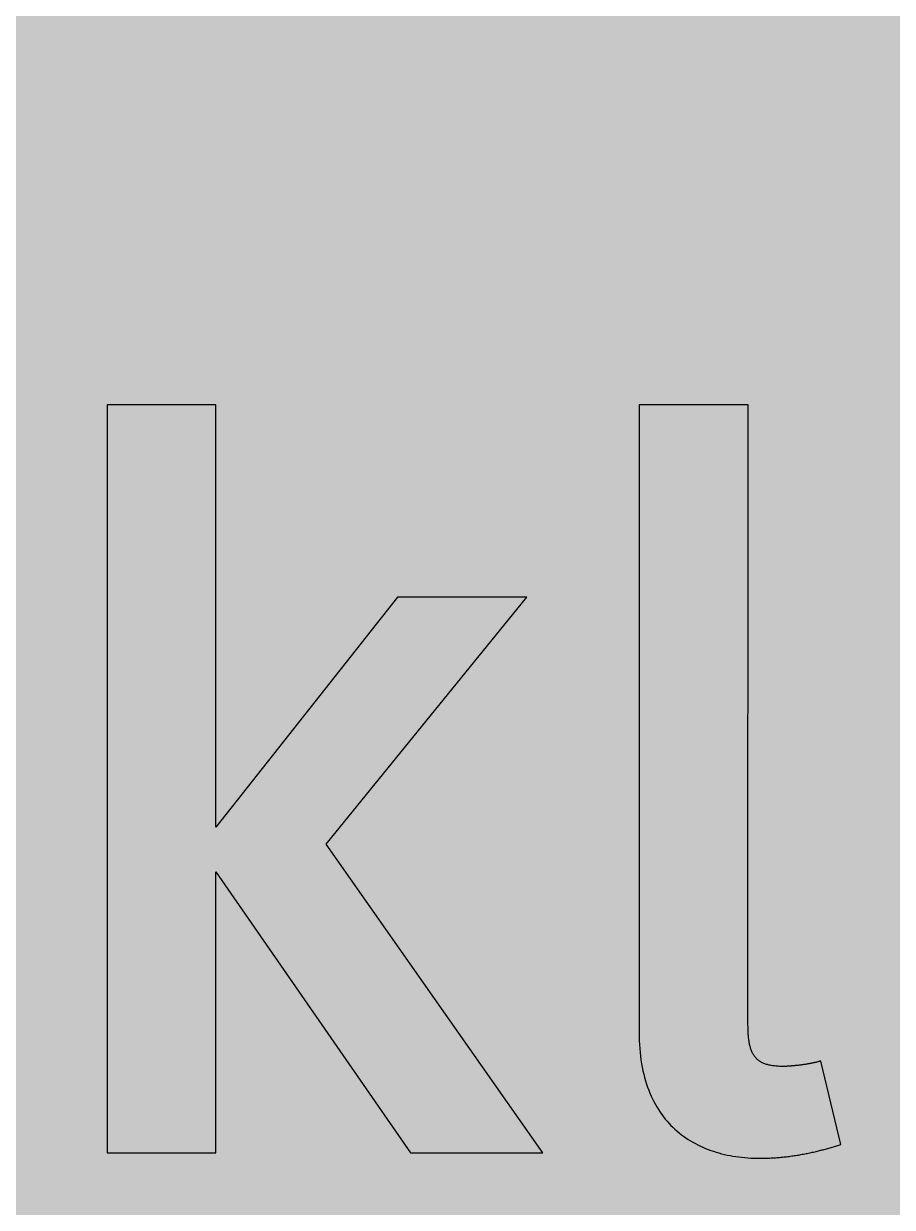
# Model space of a CAD drawing. Header units: millimetres. Extents: x 0 to 212, y 0 to 159.
# Drawn here: x 69.5 to 101.06, y 65.81 to 108.8 of the extents above; entities that cross this region are included whole.
import ezdxf

# ---------------------------------------------------------------- set-up
doc = ezdxf.new("R2010")
doc.units = ezdxf.units.MM

msp = doc.modelspace()

# ---------------------------------------------------------------- hatches: boundary and pattern name
for color, points in [(254, [(14.1633, 0.0536), (13.9878, 0.0533), (13.8125, 0.0559), (13.6373, 0.061), (13.462, 0.0686), (13.2893, 0.0787), (13.114, 0.0914), (12.9413, 0.1041), (12.7686, 0.1219), (12.5959, 0.1397), (12.4231, 0.16), (12.2504, 0.1829), (12.0777, 0.2057), (11.9075, 0.2337), (11.7373, 0.2616), (11.5672, 0.2921), (11.397, 0.3251), (11.2268, 0.3607), (11.0592, 0.3988), (10.8915, 0.4369), (10.7239, 0.4775), (10.5562, 0.5207), (10.3886, 0.5664), (10.2235, 0.6121), (10.0584, 0.6629), (9.8933, 0.7137), (9.7307, 0.7671), (9.5682, 0.8204), (9.4056, 0.8788), (9.2431, 0.9373), (9.083, 0.9982), (8.923, 1.0617), (8.763, 1.1252), (8.6055, 1.1938), (8.4455, 1.2624), (8.2906, 1.331), (8.1331, 1.4046), (7.9781, 1.4783), (7.8232, 1.5545), (7.6708, 1.6332), (7.5184, 1.7145), (7.366, 1.7958), (7.2161, 1.8796), (7.0663, 1.966), (6.919, 2.0523), (6.7716, 2.1438), (6.6243, 2.2352), (6.4795, 2.3266), (6.3348, 2.4232), (6.19, 2.5197), (6.0477, 2.6187), (5.908, 2.7178), (5.7683, 2.8194), (5.6286, 2.9235), (5.4915, 3.0302), (5.3543, 3.1369), (5.2197, 3.2461), (5.0851, 3.3579), (4.953, 3.4722), (4.8209, 3.5865), (4.6914, 3.7033), (4.5644, 3.8202), (4.4348, 3.9395), (4.3104, 4.0615), (4.1859, 4.1859), (4.0615, 4.3104), (3.9395, 4.4348), (3.8202, 4.5618), (3.7033, 4.6914), (3.5865, 4.8209), (3.4722, 4.953), (3.3579, 5.0851), (3.2487, 5.2197), (3.1369, 5.3543), (3.0302, 5.4915), (2.9235, 5.6286), (2.8194, 5.7683), (2.7178, 5.908), (2.6187, 6.0477), (2.5197, 6.19), (2.4232, 6.3348), (2.3266, 6.477), (2.2352, 6.6243), (2.1438, 6.7691), (2.0523, 6.919), (1.966, 7.0663), (1.8796, 7.2161), (1.7958, 7.366), (1.7145, 7.5184), (1.6332, 7.6708), (1.5545, 7.8232), (1.4783, 7.9781), (1.4046, 8.1331), (1.331, 8.2906), (1.2598, 8.4455), (1.1913, 8.603), (1.1252, 8.763), (1.0592, 8.923), (0.9982, 9.083), (0.9373, 9.2431), (0.8763, 9.4056), (0.8204, 9.5682), (0.7645, 9.7307), (0.7112, 9.8933), (0.6604, 10.0584), (0.6121, 10.2235), (0.5639, 10.3911), (0.5207, 10.5562), (0.4775, 10.7239), (0.4343, 10.8915), (0.3962, 11.0592), (0.3607, 11.2268), (0.3251, 11.397), (0.2921, 11.5672), (0.2616, 11.7373), (0.2311, 11.9075), (0.2057, 12.0802), (0.1803, 12.2504), (0.1575, 12.4231), (0.1372, 12.5959), (0.1194, 12.7686), (0.1041, 12.9413), (0.0889, 13.1166), (0.0787, 13.2893), (0.0686, 13.4645), (0.061, 13.6373), (0.0559, 13.8125), (0.0508, 13.9878), (0.0508, 14.163), (0.0522, 144.6925), (0.0508, 144.8664), (0.0559, 145.0416), (0.061, 145.2169), (0.0686, 145.3896), (0.0787, 145.5649), (0.0889, 145.7376), (0.1041, 145.9128), (0.1194, 146.0856), (0.1372, 146.2583), (0.1575, 146.431), (0.1803, 146.6037), (0.2057, 146.7739), (0.2311, 146.9466), (0.2616, 147.1168), (0.2921, 147.287), (0.3251, 147.4572), (0.3607, 147.6248), (0.3962, 147.795), (0.4343, 147.9626), (0.4775, 148.1303), (0.5207, 148.2979), (0.5639, 148.463), (0.6121, 148.6281), (0.6604, 148.7932), (0.7112, 148.9583), (0.7645, 149.1234), (0.8204, 149.286), (0.8763, 149.4485), (0.9373, 149.6111), (0.9982, 149.7711), (1.0592, 149.9311), (1.1252, 150.0911), (1.1913, 150.2486), (1.2598, 150.4061), (1.331, 150.5636), (1.4046, 150.7185), (1.4783, 150.876), (1.5545, 151.0284), (1.6332, 151.1833), (1.7145, 151.3357), (1.7958, 151.4856), (1.8796, 151.638), (1.966, 151.7879), (2.0523, 151.9352), (2.1438, 152.0825), (2.2352, 152.2298), (2.3266, 152.3746), (2.4232, 152.5194), (2.5197, 152.6616), (2.6187, 152.8039), (2.7178, 152.9461), (2.8194, 153.0858), (2.9235, 153.2255), (3.0302, 153.3627), (3.1369, 153.4973), (3.2487, 153.6344), (3.3579, 153.7665), (3.4722, 153.8986), (3.5865, 154.0307), (3.7033, 154.1602), (3.8202, 154.2898), (3.9395, 154.4168), (4.0615, 154.5438), (4.1859, 154.6682), (4.3104, 154.7901), (4.4348, 154.9121), (4.5644, 155.034), (4.6914, 155.1508), (4.8209, 155.2677), (4.953, 155.382), (5.0851, 155.4937), (5.2197, 155.6055), (5.3543, 155.7147), (5.4915, 155.8239), (5.6286, 155.9281), (5.7683, 156.0322), (5.908, 156.1338), (6.0477, 156.2354), (6.19, 156.3345), (6.3348, 156.431), (6.4795, 156.525), (6.6243, 156.6189), (6.7716, 156.7104), (6.919, 156.7993), (7.0663, 156.8882), (7.2161, 156.9745), (7.366, 157.0584), (7.5184, 157.1396), (7.6708, 157.2209), (7.8232, 157.2971), (7.9781, 157.3733), (8.1331, 157.4495), (8.2906, 157.5206), (8.4455, 157.5918), (8.6055, 157.6603), (8.763, 157.7289), (8.923, 157.7924), (9.083, 157.8559), (9.2431, 157.9169), (9.4056, 157.9753), (9.5682, 158.0337), (9.7307, 158.0871), (9.8933, 158.1404), (10.0584, 158.1912), (10.2235, 158.242), (10.3886, 158.2877), (10.5562, 158.3334), (10.7239, 158.3766), (10.8915, 158.4173), (11.0592, 158.4579), (11.2268, 158.4935), (11.397, 158.529), (11.5672, 158.562), (11.7373, 158.5925), (11.9075, 158.6205), (12.0777, 158.6484), (12.2504, 158.6713), (12.4231, 158.6941), (12.5959, 158.7144), (12.7686, 158.7322), (12.9413, 158.75), (13.114, 158.7627), (13.2893, 158.7754), (13.462, 158.7856), (13.6373, 158.7932), (13.8125, 158.7983), (13.9878, 158.8008), (14.163, 158.8033), (197.6078, 158.8036), (197.7822, 158.8008), (197.9574, 158.7983), (198.1327, 158.7932), (198.3054, 158.7856), (198.4807, 158.7754), (198.6534, 158.7627), (198.8287, 158.75), (199.0014, 158.7322), (199.1741, 158.7144), (199.3468, 158.6941), (199.5195, 158.6713), (199.6897, 158.6484), (199.8624, 158.6205), (200.0326, 158.5925), (200.2028, 158.562), (200.373, 158.529), (200.5432, 158.4935), (200.7108, 158.4579), (200.8784, 158.4173), (201.0461, 158.3766), (201.2137, 158.3334), (201.3788, 158.2877), (201.5465, 158.242), (201.7116, 158.1912), (201.8767, 158.1404), (202.0392, 158.0871), (202.2018, 158.0337), (202.3643, 157.9753), (202.5269, 157.9169), (202.6869, 157.8559), (202.8469, 157.7924), (203.007, 157.7289), (203.167, 157.6603), (203.3245, 157.5918), (203.4794, 157.5206), (203.6369, 157.4495), (203.7918, 157.3733), (203.9468, 157.2971), (204.0992, 157.2209), (204.2516, 157.1396), (204.404, 157.0584), (204.5538, 156.9745), (204.7037, 156.8882), (204.8535, 156.7993), (205.0009, 156.7104), (205.1456, 156.6189), (205.293, 156.525), (205.4352, 156.431), (205.58, 156.3345), (205.7222, 156.2354), (205.8619, 156.1338), (206.0016, 156.0322), (206.1413, 155.9281), (206.2785, 155.8239), (206.4156, 155.7147), (206.5503, 155.6055), (206.6849, 155.4937), (206.817, 155.382), (206.949, 155.2677), (207.0786, 155.1508), (207.2081, 155.034), (207.3351, 154.9121), (207.4596, 154.7901), (207.584, 154.6682), (207.7085, 154.5438), (207.8304, 154.4168), (207.9498, 154.2898), (208.0666, 154.1602), (208.1835, 154.0307), (208.2978, 153.8986), (208.4121, 153.7665), (208.5238, 153.6344), (208.6331, 153.4973), (208.7397, 153.3627), (208.8464, 153.2255), (208.9506, 153.0858), (209.0522, 152.9461), (209.1512, 152.8039), (209.2503, 152.6616), (209.3468, 152.5194), (209.4433, 152.3746), (209.5348, 152.2298), (209.6262, 152.0825), (209.7176, 151.9352), (209.804, 151.7879), (209.8904, 151.638), (209.9742, 151.4856), (210.0555, 151.3357), (210.1367, 151.1833), (210.2155, 151.0284), (210.2917, 150.876), (210.3653, 150.7185), (210.439, 150.5636), (210.5076, 150.4061), (210.5762, 150.2486), (210.6447, 150.0911), (210.7082, 149.9311), (210.7717, 149.7711), (210.8327, 149.6111), (210.8911, 149.4485), (210.9495, 149.286), (211.0029, 149.1234), (211.0562, 148.9583), (211.107, 148.7932), (211.1578, 148.6281), (211.2035, 148.463), (211.2493, 148.2979), (211.2924, 148.1303), (211.3331, 147.9626), (211.3712, 147.795), (211.4093, 147.6248), (211.4448, 147.4572), (211.4779, 147.287), (211.5083, 147.1168), (211.5363, 146.9466), (211.5642, 146.7739), (211.5871, 146.6037), (211.6099, 146.431), (211.6303, 146.2583), (211.648, 146.0856), (211.6658, 145.9128), (211.6785, 145.7376), (211.6912, 145.5649), (211.7014, 145.3896), (211.709, 145.2169), (211.7141, 145.0416), (211.7166, 144.8664), (211.7166, 144.6911), (211.7189, 14.1647), (211.7166, 13.9878), (211.7141, 13.8125), (211.709, 13.6373), (211.7014, 13.4645), (211.6912, 13.2893), (211.6785, 13.1166), (211.6658, 12.9413), (211.648, 12.7686), (211.6303, 12.5959), (211.6099, 12.4231), (211.5871, 12.2504), (211.5642, 12.0802), (211.5363, 11.9075), (211.5083, 11.7373), (211.4779, 11.5672), (211.4448, 11.397), (211.4093, 11.2268), (211.3712, 11.0592), (211.3331, 10.8915), (211.2924, 10.7239), (211.2493, 10.5562), (211.2035, 10.3911), (211.1578, 10.2235), (211.107, 10.0584), (211.0562, 9.8933), (211.0029, 9.7307), (210.9495, 9.5682), (210.8911, 9.4056), (210.8327, 9.2431), (210.7717, 9.083), (210.7082, 8.923), (210.6447, 8.763), (210.5762, 8.603), (210.5076, 8.4455), (210.439, 8.2906), (210.3653, 8.1331), (210.2917, 7.9781), (210.2155, 7.8232), (210.1367, 7.6708), (210.0555, 7.5184), (209.9742, 7.366), (209.8904, 7.2161), (209.804, 7.0663), (209.7176, 6.919), (209.6262, 6.7691), (209.5348, 6.6243), (209.4433, 6.477), (209.3468, 6.3348), (209.2503, 6.19), (209.1512, 6.0477), (209.0522, 5.908), (208.9506, 5.7683), (208.8464, 5.6286), (208.7397, 5.4915), (208.6331, 5.3543), (208.5238, 5.2197), (208.4121, 5.0851), (208.2978, 4.953), (208.1835, 4.8209), (208.0666, 4.6914), (207.9498, 4.5618), (207.8304, 4.4348), (207.7085, 4.3104), (207.584, 4.1859), (207.4596, 4.0615), (207.3351, 3.9395), (207.2081, 3.8202), (207.0786, 3.7033), (206.949, 3.5865), (206.817, 3.4722), (206.6849, 3.3579), (206.5503, 3.2461), (206.4156, 3.1369), (206.2785, 3.0302), (206.1413, 2.9235), (206.0016, 2.8194), (205.8619, 2.7178), (205.7222, 2.6187), (205.58, 2.5197), (205.4352, 2.4232), (205.293, 2.3266), (205.1456, 2.2352), (205.0009, 2.1438), (204.8535, 2.0523), (204.7037, 1.966), (204.5538, 1.8796), (204.404, 1.7958), (204.2516, 1.7145), (204.0992, 1.6332), (203.9468, 1.5545), (203.7918, 1.4783), (203.6369, 1.4046), (203.4794, 1.331), (203.3245, 1.2624), (203.167, 1.1938), (203.007, 1.1252), (202.8469, 1.0617), (202.6869, 0.9982), (202.5269, 0.9373), (202.3643, 0.8788), (202.2018, 0.8204), (202.0392, 0.7671), (201.8767, 0.7137), (201.7116, 0.6629), (201.5465, 0.6121), (201.3788, 0.5664), (201.2137, 0.5207), (201.0461, 0.4775), (200.8784, 0.4369), (200.7108, 0.3988), (200.5432, 0.3607), (200.373, 0.3251), (200.2028, 0.2921), (200.0326, 0.2616), (199.8624, 0.2337), (199.6897, 0.2057), (199.5195, 0.1829), (199.3468, 0.16), (199.1741, 0.1397), (199.0014, 0.1219), (198.8287, 0.1041), (198.6534, 0.0914), (198.4807, 0.0787), (198.3054, 0.0686), (198.1327, 0.061), (197.9574, 0.0559), (197.7822, 0.0533), (197.6069, 0.0533)]), (59, [(76.4907, 67.7869), (76.4907, 77.9925), (83.5533, 67.7869), (88.3652, 67.7869), (80.4884, 79.0014), (87.7838, 87.9655), (83.0873, 87.9655), (76.4907, 79.6212), (76.4907, 94.9508), (72.5329, 94.9508), (72.5329, 67.7869)]), (59, [(98.4553, 71.1232), (98.4352, 71.1175), (98.4174, 71.1124), (98.3971, 71.1048), (98.3793, 71.0997), (98.359, 71.0946), (98.3386, 71.0895), (98.3183, 71.0844), (98.298, 71.0794), (98.2777, 71.0743), (98.2574, 71.0692), (98.2345, 71.0667), (98.2142, 71.0616), (98.1939, 71.0565), (98.171, 71.0514), (98.1481, 71.0463), (98.1278, 71.0438), (98.105, 71.0387), (98.0821, 71.0336), (98.0592, 71.0286), (98.0364, 71.026), (98.0135, 71.0209), (97.9907, 71.0184), (97.9678, 71.0133), (97.9449, 71.0082), (97.9221, 71.0057), (97.8992, 71.0006), (97.8764, 70.9981), (97.8535, 70.9955), (97.8306, 70.9905), (97.8078, 70.9879), (97.7824, 70.9854), (97.7595, 70.9803), (97.7367, 70.9778), (97.7138, 70.9752), (97.6909, 70.9727), (97.6681, 70.9701), (97.6452, 70.9651), (97.6224, 70.9625), (97.5995, 70.96), (97.5766, 70.9574), (97.5538, 70.9549), (97.5309, 70.9549), (97.5106, 70.9524), (97.4877, 70.9498), (97.4649, 70.9473), (97.4446, 70.9447), (97.4217, 70.9422), (97.4014, 70.9422), (97.3785, 70.9397), (97.3582, 70.9371), (97.3379, 70.9371), (97.3176, 70.9346), (97.2972, 70.9346), (97.2769, 70.932), (97.2566, 70.932), (97.2388, 70.932), (97.2185, 70.9295), (97.2007, 70.9295), (97.1829, 70.9295), (97.1626, 70.9295), (97.1474, 70.927), (97.1296, 70.927), (97.1118, 70.927), (97.094, 70.927), (97.0458, 70.927), (97.0001, 70.9295), (96.9543, 70.9295), (96.9086, 70.932), (96.8654, 70.9346), (96.8223, 70.9397), (96.7791, 70.9422), (96.7384, 70.9473), (96.7003, 70.9524), (96.6622, 70.96), (96.6241, 70.9676), (96.5886, 70.9752), (96.553, 70.9828), (96.52, 70.9905), (96.4844, 71.0006), (96.454, 71.0108), (96.4209, 71.0235), (96.393, 71.0362), (96.3625, 71.0463), (96.3346, 71.0616), (96.3066, 71.0743), (96.2812, 71.0895), (96.2558, 71.1048), (96.2304, 71.1225), (96.205, 71.1403), (96.1822, 71.1581), (96.1619, 71.1759), (96.139, 71.1962), (96.1187, 71.2165), (96.0984, 71.2368), (96.0806, 71.2597), (96.0628, 71.2826), (96.045, 71.3054), (96.0272, 71.3308), (96.012, 71.3562), (95.9968, 71.3816), (95.9841, 71.4096), (95.9688, 71.435), (95.9561, 71.4654), (95.9434, 71.4934), (95.9333, 71.5239), (95.9206, 71.5569), (95.9104, 71.5874), (95.9002, 71.6204), (95.8926, 71.6559), (95.8825, 71.6915), (95.8748, 71.7271), (95.8672, 71.7626), (95.8596, 71.8007), (95.8545, 71.8388), (95.8494, 71.8795), (95.8444, 71.9201), (95.8393, 71.9607), (95.8342, 72.0039), (95.8317, 72.0471), (95.8266, 72.0903), (95.824, 72.136), (95.8215, 72.1817), (95.819, 72.23), (95.819, 72.2782), (95.8164, 72.3265), (95.8164, 72.3773), (95.8139, 72.4281), (95.8139, 72.4814), (95.8162, 94.9508), (91.8587, 94.9508), (91.8587, 72.1716), (91.8591, 72.0166), (91.8642, 71.8668), (91.8718, 71.7194), (91.882, 71.5747), (91.8947, 71.435), (91.9099, 71.2953), (91.9277, 71.1606), (91.948, 71.026), (91.9734, 70.8965), (91.9988, 70.7695), (92.0267, 70.645), (92.0598, 70.5231), (92.0928, 70.4037), (92.1283, 70.2869), (92.169, 70.1751), (92.2096, 70.0634), (92.2528, 69.9541), (92.2985, 69.85), (92.3468, 69.7459), (92.3976, 69.6468), (92.4509, 69.5477), (92.5043, 69.4538), (92.5627, 69.3623), (92.6211, 69.2709), (92.6821, 69.1845), (92.7456, 69.1007), (92.8091, 69.0169), (92.8751, 68.9381), (92.9437, 68.8619), (93.0148, 68.7857), (93.0885, 68.7146), (93.1621, 68.6435), (93.2383, 68.5775), (93.3145, 68.5114), (93.3958, 68.4479), (93.4745, 68.3895), (93.5584, 68.3311), (93.6422, 68.2752), (93.7285, 68.2219), (93.8149, 68.1711), (93.9038, 68.1228), (93.9927, 68.0745), (94.0841, 68.0314), (94.1756, 67.9882), (94.2696, 67.9501), (94.3635, 67.912), (94.4601, 67.8764), (94.5591, 67.8434), (94.6556, 67.8129), (94.7572, 67.7824), (94.8563, 67.757), (94.9579, 67.7316), (95.062, 67.7088), (95.1636, 67.6885), (95.2678, 67.6681), (95.3745, 67.6529), (95.4811, 67.6377), (95.5878, 67.625), (95.6945, 67.6148), (95.8037, 67.6072), (95.9129, 67.5996), (96.0222, 67.5945), (96.1314, 67.5919), (96.2431, 67.5919), (96.2939, 67.5919), (96.3473, 67.5919), (96.4006, 67.5919), (96.4514, 67.5945), (96.5048, 67.5945), (96.5556, 67.597), (96.6064, 67.5996), (96.6572, 67.6021), (96.7105, 67.6046), (96.7613, 67.6072), (96.8121, 67.6097), (96.8629, 67.6148), (96.9137, 67.6173), (96.962, 67.6224), (97.0128, 67.6275), (97.0636, 67.6326), (97.1118, 67.6377), (97.1626, 67.6427), (97.2109, 67.6478), (97.2591, 67.6529), (97.3099, 67.6605), (97.3582, 67.6656), (97.4065, 67.6732), (97.4547, 67.6783), (97.503, 67.6859), (97.5512, 67.6935), (97.597, 67.7012), (97.6452, 67.7088), (97.6935, 67.7164), (97.7392, 67.724), (97.7849, 67.7342), (97.8332, 67.7418), (97.8789, 67.7494), (97.9246, 67.7596), (97.9703, 67.7672), (98.0161, 67.7774), (98.0618, 67.7875), (98.1075, 67.7977), (98.1507, 67.8078), (98.1964, 67.8155), (98.2396, 67.8256), (98.2853, 67.8383), (98.3285, 67.8485), (98.3717, 67.8586), (98.4148, 67.8688), (98.458, 67.879), (98.5012, 67.8917), (98.5444, 67.9018), (98.5876, 67.9145), (98.6282, 67.9247), (98.6714, 67.9374), (98.712, 67.9475), (98.7552, 67.9602), (98.7958, 67.9729), (98.8365, 67.9831), (98.8771, 67.9958), (98.9178, 68.0085), (98.9559, 68.0212), (98.9965, 68.0339), (99.0371, 68.0441), (99.0752, 68.0568), (99.1133, 68.0695), (99.154, 68.0822), (99.1921, 68.0949)])]:
    msp.add_hatch(color=color).paths.add_polyline_path(points)

# ---------------------------------------------------------------- linework, layer by layer
at = {"color": 59}
for points in [[(76.4907, 67.7869), (76.4907, 77.9925), (83.5533, 67.7869), (88.3652, 67.7869), (80.4884, 79.0014), (87.7838, 87.9655), (83.0873, 87.9655), (76.4907, 79.6212), (76.4907, 94.9508), (72.5329, 94.9508), (72.5329, 67.7869), (76.4907, 67.7869)], [(98.4553, 71.1232), (98.4352, 71.1175), (98.4174, 71.1124), (98.3971, 71.1048), (98.3793, 71.0997), (98.359, 71.0946), (98.3386, 71.0895), (98.3183, 71.0844), (98.298, 71.0794), (98.2777, 71.0743), (98.2574, 71.0692), (98.2345, 71.0667), (98.2142, 71.0616), (98.1939, 71.0565), (98.171, 71.0514), (98.1481, 71.0463), (98.1278, 71.0438), (98.105, 71.0387), (98.0821, 71.0336), (98.0592, 71.0286), (98.0364, 71.026), (98.0135, 71.0209), (97.9907, 71.0184), (97.9678, 71.0133), (97.9449, 71.0082), (97.9221, 71.0057), (97.8992, 71.0006), (97.8764, 70.9981), (97.8535, 70.9955), (97.8306, 70.9905), (97.8078, 70.9879), (97.7824, 70.9854), (97.7595, 70.9803), (97.7367, 70.9778), (97.7138, 70.9752), (97.6909, 70.9727), (97.6681, 70.9701), (97.6452, 70.9651), (97.6224, 70.9625), (97.5995, 70.96), (97.5766, 70.9574), (97.5538, 70.9549), (97.5309, 70.9549), (97.5106, 70.9524), (97.4877, 70.9498), (97.4649, 70.9473), (97.4446, 70.9447), (97.4217, 70.9422), (97.4014, 70.9422), (97.3785, 70.9397), (97.3582, 70.9371), (97.3379, 70.9371), (97.3176, 70.9346), (97.2972, 70.9346), (97.2769, 70.932), (97.2566, 70.932), (97.2388, 70.932), (97.2185, 70.9295), (97.2007, 70.9295), (97.1829, 70.9295), (97.1626, 70.9295), (97.1474, 70.927), (97.1296, 70.927), (97.1118, 70.927), (97.094, 70.927), (97.0458, 70.927), (97.0001, 70.9295), (96.9543, 70.9295), (96.9086, 70.932), (96.8654, 70.9346), (96.8223, 70.9397), (96.7791, 70.9422), (96.7384, 70.9473), (96.7003, 70.9524), (96.6622, 70.96), (96.6241, 70.9676), (96.5886, 70.9752), (96.553, 70.9828), (96.52, 70.9905), (96.4844, 71.0006), (96.454, 71.0108), (96.4209, 71.0235), (96.393, 71.0362), (96.3625, 71.0463), (96.3346, 71.0616), (96.3066, 71.0743), (96.2812, 71.0895), (96.2558, 71.1048), (96.2304, 71.1225), (96.205, 71.1403), (96.1822, 71.1581), (96.1619, 71.1759), (96.139, 71.1962), (96.1187, 71.2165), (96.0984, 71.2368), (96.0806, 71.2597), (96.0628, 71.2826), (96.045, 71.3054), (96.0272, 71.3308), (96.012, 71.3562), (95.9968, 71.3816), (95.9841, 71.4096), (95.9688, 71.435), (95.9561, 71.4654), (95.9434, 71.4934), (95.9333, 71.5239), (95.9206, 71.5569), (95.9104, 71.5874), (95.9002, 71.6204), (95.8926, 71.6559), (95.8825, 71.6915), (95.8748, 71.7271), (95.8672, 71.7626), (95.8596, 71.8007), (95.8545, 71.8388), (95.8494, 71.8795), (95.8444, 71.9201), (95.8393, 71.9607), (95.8342, 72.0039), (95.8317, 72.0471), (95.8266, 72.0903), (95.824, 72.136), (95.8215, 72.1817), (95.819, 72.23), (95.819, 72.2782), (95.8164, 72.3265), (95.8164, 72.3773), (95.8139, 72.4281), (95.8139, 72.4814), (95.8162, 94.9508), (91.8587, 94.9508), (91.8587, 72.1716), (91.8591, 72.0166), (91.8642, 71.8668), (91.8718, 71.7194), (91.882, 71.5747), (91.8947, 71.435), (91.9099, 71.2953), (91.9277, 71.1606), (91.948, 71.026), (91.9734, 70.8965), (91.9988, 70.7695), (92.0267, 70.645), (92.0598, 70.5231), (92.0928, 70.4037), (92.1283, 70.2869), (92.169, 70.1751), (92.2096, 70.0634), (92.2528, 69.9541), (92.2985, 69.85), (92.3468, 69.7459), (92.3976, 69.6468), (92.4509, 69.5477), (92.5043, 69.4538), (92.5627, 69.3623), (92.6211, 69.2709), (92.6821, 69.1845), (92.7456, 69.1007), (92.8091, 69.0169), (92.8751, 68.9381), (92.9437, 68.8619), (93.0148, 68.7857), (93.0885, 68.7146), (93.1621, 68.6435), (93.2383, 68.5775), (93.3145, 68.5114), (93.3958, 68.4479), (93.4745, 68.3895), (93.5584, 68.3311), (93.6422, 68.2752), (93.7285, 68.2219), (93.8149, 68.1711), (93.9038, 68.1228), (93.9927, 68.0745), (94.0841, 68.0314), (94.1756, 67.9882), (94.2696, 67.9501), (94.3635, 67.912), (94.4601, 67.8764), (94.5591, 67.8434), (94.6556, 67.8129), (94.7572, 67.7824), (94.8563, 67.757), (94.9579, 67.7316), (95.062, 67.7088), (95.1636, 67.6885), (95.2678, 67.6681), (95.3745, 67.6529), (95.4811, 67.6377), (95.5878, 67.625), (95.6945, 67.6148), (95.8037, 67.6072), (95.9129, 67.5996), (96.0222, 67.5945), (96.1314, 67.5919), (96.2431, 67.5919), (96.2939, 67.5919), (96.3473, 67.5919), (96.4006, 67.5919), (96.4514, 67.5945), (96.5048, 67.5945), (96.5556, 67.597), (96.6064, 67.5996), (96.6572, 67.6021), (96.7105, 67.6046), (96.7613, 67.6072), (96.8121, 67.6097), (96.8629, 67.6148), (96.9137, 67.6173), (96.962, 67.6224), (97.0128, 67.6275), (97.0636, 67.6326), (97.1118, 67.6377), (97.1626, 67.6427), (97.2109, 67.6478), (97.2591, 67.6529), (97.3099, 67.6605), (97.3582, 67.6656), (97.4065, 67.6732), (97.4547, 67.6783), (97.503, 67.6859), (97.5512, 67.6935), (97.597, 67.7012), (97.6452, 67.7088), (97.6935, 67.7164), (97.7392, 67.724), (97.7849, 67.7342), (97.8332, 67.7418), (97.8789, 67.7494), (97.9246, 67.7596), (97.9703, 67.7672), (98.0161, 67.7774), (98.0618, 67.7875), (98.1075, 67.7977), (98.1507, 67.8078), (98.1964, 67.8155), (98.2396, 67.8256), (98.2853, 67.8383), (98.3285, 67.8485), (98.3717, 67.8586), (98.4148, 67.8688), (98.458, 67.879), (98.5012, 67.8917), (98.5444, 67.9018), (98.5876, 67.9145), (98.6282, 67.9247), (98.6714, 67.9374), (98.712, 67.9475), (98.7552, 67.9602), (98.7958, 67.9729), (98.8365, 67.9831), (98.8771, 67.9958), (98.9178, 68.0085), (98.9559, 68.0212), (98.9965, 68.0339), (99.0371, 68.0441), (99.0752, 68.0568), (99.1133, 68.0695), (99.154, 68.0822), (99.1921, 68.0949), (98.4553, 71.1232)]]:
    msp.add_lwpolyline(points, dxfattribs=at)

doc.saveas('drawing.dxf')
